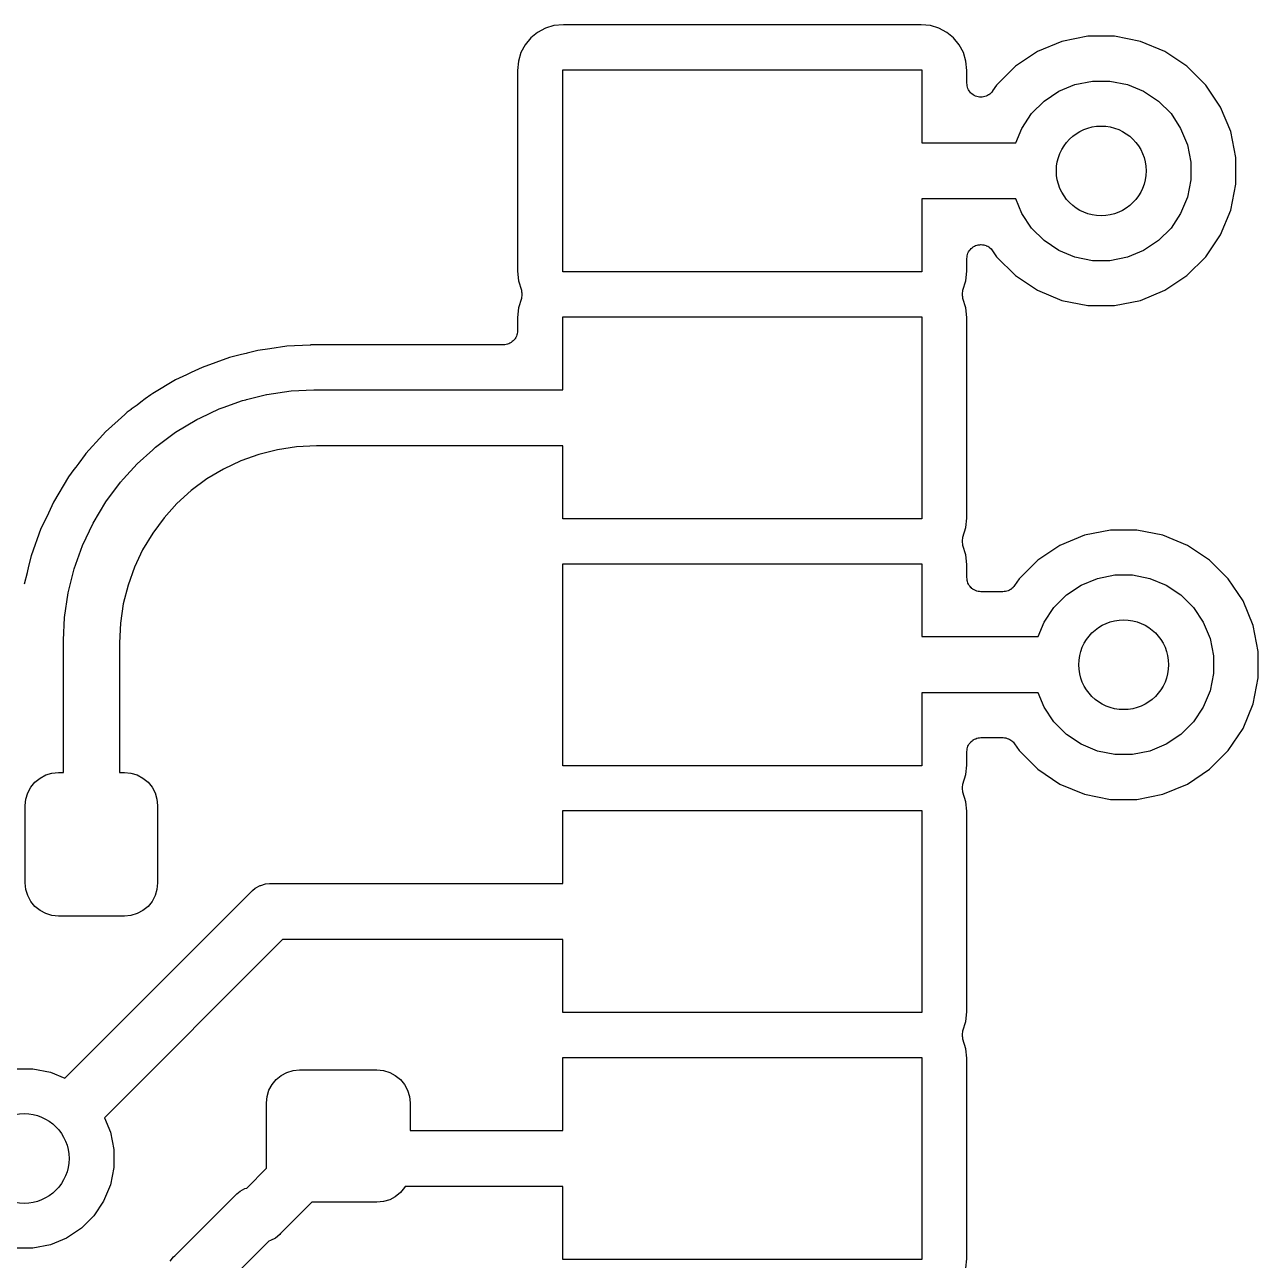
# Model space of a CAD drawing. Extents: x 113.2 to 188.8, y -123.8 to -78.2.
# Drawn here: x 130.5 to 136, y -90.35 to -84.85 of the extents above; entities that cross this region are included whole.
import ezdxf

# ---------------------------------------------------------------- set-up
doc = ezdxf.new("R2010")
doc.units = 0
doc.layers.add('BLACK', color=7, linetype='CONTINUOUS')

msp = doc.modelspace()

# ---------------------------------------------------------------- linework, layer by layer
at = {"layer": 'BLACK', "linetype": 'CONTINUOUS'}
for p, q in [((132.788, -84.8829), (132.758, -84.9079)), ((132.823, -84.8643), (132.788, -84.8829)), ((132.861, -84.8529), (132.823, -84.8643)), ((132.903, -84.8487), (132.861, -84.8529)), ((134.497, -84.8487), (132.903, -84.8487)), ((134.539, -84.8529), (134.497, -84.8487)), ((134.577, -84.8643), (134.539, -84.8529)), ((134.612, -84.8829), (134.577, -84.8643)), ((134.642, -84.9079), (134.612, -84.8829)), ((132.733, -84.9383), (132.714, -84.9731)), ((132.758, -84.9079), (132.733, -84.9383)), ((134.667, -84.9383), (134.642, -84.9079)), ((134.686, -84.9731), (134.667, -84.9383)), ((135.125, -84.9231), (135.016, -84.9683)), ((135.241, -84.9), (135.125, -84.9231)), ((135.359, -84.9), (135.241, -84.9)), ((135.475, -84.9231), (135.359, -84.9)), ((135.584, -84.9683), (135.475, -84.9231)), ((132.714, -84.9731), (132.703, -85.0108)), ((134.697, -85.0108), (134.686, -84.9731)), ((135.016, -84.9683), (134.918, -85.0339)), ((135.682, -85.0339), (135.584, -84.9683)), ((132.703, -85.0108), (132.699, -85.0531)), ((134.701, -85.0531), (134.697, -85.0108)), ((134.918, -85.0339), (134.834, -85.1175)), ((135.766, -85.1175), (135.682, -85.0339)), ((132.699, -85.0531), (132.699, -85.9469)), ((132.9, -85.95), (132.9, -85.05)), ((132.9, -85.05), (134.5, -85.05)), ((134.5, -85.05), (134.5, -85.375)), ((134.701, -85.1089), (134.701, -85.0531)), ((135.183, -85.1154), (135.261, -85.1)), ((135.261, -85.1), (135.339, -85.1)), ((135.339, -85.1), (135.417, -85.1154)), ((134.702, -85.1148), (134.701, -85.1089)), ((134.702, -85.1209), (134.702, -85.1148)), ((134.702, -85.121), (134.702, -85.1209)), ((134.702, -85.1211), (134.702, -85.121)), ((134.704, -85.1269), (134.702, -85.1211)), ((134.706, -85.1327), (134.704, -85.1269)), ((134.706, -85.1328), (134.706, -85.1327)), ((134.706, -85.1329), (134.706, -85.1328)), ((134.709, -85.1383), (134.706, -85.1329)), ((134.712, -85.1435), (134.709, -85.1383)), ((134.712, -85.1436), (134.712, -85.1435)), ((134.712, -85.1437), (134.712, -85.1436)), ((134.716, -85.1486), (134.712, -85.1437)), ((134.719, -85.1531), (134.716, -85.1486)), ((134.72, -85.1532), (134.719, -85.1531)), ((134.719, -85.1531), (134.719, -85.1531)), ((134.724, -85.1572), (134.72, -85.1532)), ((134.729, -85.1609), (134.724, -85.1572)), ((134.803, -85.1576), (134.799, -85.1615)), ((134.808, -85.1539), (134.803, -85.1576)), ((134.812, -85.1492), (134.808, -85.1538)), ((134.808, -85.1538), (134.808, -85.1539)), ((134.808, -85.1539), (134.808, -85.1539)), ((134.816, -85.1445), (134.812, -85.1492)), ((134.834, -85.1175), (134.816, -85.1438)), ((134.816, -85.1438), (134.816, -85.1444)), ((134.816, -85.1444), (134.816, -85.1444)), ((134.816, -85.1444), (134.816, -85.1444)), ((134.816, -85.1444), (134.816, -85.1445)), ((135.045, -85.1893), (135.111, -85.1455)), ((135.111, -85.1455), (135.183, -85.1154)), ((135.417, -85.1154), (135.489, -85.1455)), ((135.489, -85.1455), (135.555, -85.1893)), ((135.832, -85.2158), (135.766, -85.1175)), ((134.729, -85.161), (134.729, -85.1609)), ((134.734, -85.1639), (134.729, -85.161)), ((134.729, -85.161), (134.729, -85.161)), ((134.74, -85.1668), (134.734, -85.1639)), ((134.745, -85.1686), (134.74, -85.1668)), ((134.74, -85.1668), (134.74, -85.1668)), ((134.74, -85.1668), (134.74, -85.1668)), ((134.751, -85.1704), (134.745, -85.1686)), ((134.751, -85.1705), (134.751, -85.1704)), ((134.751, -85.1704), (134.751, -85.1704)), ((134.757, -85.1711), (134.751, -85.1705)), ((134.764, -85.1717), (134.757, -85.1711)), ((134.77, -85.1712), (134.764, -85.1718)), ((134.764, -85.1718), (134.764, -85.1717)), ((134.764, -85.1717), (134.764, -85.1717)), ((134.776, -85.1707), (134.77, -85.1712)), ((134.782, -85.1689), (134.776, -85.1706)), ((134.776, -85.1706), (134.776, -85.1706)), ((134.776, -85.1706), (134.776, -85.1707)), ((134.788, -85.1672), (134.782, -85.1689)), ((134.793, -85.1642), (134.788, -85.1672)), ((134.788, -85.1672), (134.788, -85.1672)), ((134.788, -85.1672), (134.788, -85.1672)), ((134.798, -85.1616), (134.793, -85.1642)), ((134.799, -85.1615), (134.798, -85.1615)), ((134.798, -85.1615), (134.798, -85.1616)), ((134.989, -85.245), (135.045, -85.1893)), ((135.555, -85.1893), (135.611, -85.245)), ((134.946, -85.3105), (134.989, -85.245)), ((135.611, -85.245), (135.654, -85.3105)), ((135.877, -85.325), (135.832, -85.2158)), ((134.919, -85.375), (134.946, -85.3105)), ((135.654, -85.3105), (135.685, -85.3833)), ((134.5, -85.375), (134.919, -85.375)), ((135.9, -85.4409), (135.877, -85.325)), ((135.685, -85.3833), (135.7, -85.4606)), ((135.7, -85.4606), (135.7, -85.5394)), ((135.9, -85.5591), (135.9, -85.4409)), ((135.7, -85.5394), (135.685, -85.6167)), ((135.877, -85.675), (135.9, -85.5591)), ((134.919, -85.625), (134.5, -85.625)), ((134.5, -85.625), (134.5, -85.95)), ((134.946, -85.6895), (134.919, -85.625)), ((135.685, -85.6167), (135.654, -85.6895)), ((134.989, -85.755), (134.946, -85.6895)), ((135.654, -85.6895), (135.611, -85.755)), ((135.832, -85.7842), (135.877, -85.675)), ((135.045, -85.8107), (134.989, -85.755)), ((135.611, -85.755), (135.555, -85.8107)), ((135.111, -85.8545), (135.045, -85.8107)), ((135.555, -85.8107), (135.489, -85.8545)), ((135.766, -85.8825), (135.832, -85.7842)), ((134.703, -85.878), (134.704, -85.8723)), ((134.704, -85.8723), (134.706, -85.8665)), ((134.706, -85.8663), (134.709, -85.861)), ((134.706, -85.8664), (134.706, -85.8663)), ((134.706, -85.8665), (134.706, -85.8664)), ((134.709, -85.861), (134.712, -85.8557)), ((134.712, -85.8556), (134.716, -85.851)), ((134.712, -85.8557), (134.712, -85.8556)), ((134.712, -85.8557), (134.712, -85.8557)), ((134.716, -85.851), (134.72, -85.8463)), ((134.72, -85.8462), (134.725, -85.8423)), ((134.72, -85.8463), (134.72, -85.8462)), ((134.72, -85.8463), (134.72, -85.8463)), ((134.725, -85.8423), (134.73, -85.8386)), ((134.73, -85.8385), (134.735, -85.8356)), ((134.73, -85.8386), (134.73, -85.8385)), ((134.73, -85.8386), (134.73, -85.8386)), ((134.735, -85.8356), (134.74, -85.8329)), ((134.74, -85.8329), (134.741, -85.8329)), ((134.741, -85.8328), (134.747, -85.831)), ((134.741, -85.8329), (134.741, -85.8328)), ((134.747, -85.831), (134.752, -85.8294)), ((134.752, -85.8294), (134.759, -85.8288)), ((134.752, -85.8294), (134.752, -85.8294)), ((134.752, -85.8294), (134.752, -85.8294)), ((134.759, -85.8288), (134.764, -85.8282)), ((134.764, -85.8282), (134.764, -85.8283)), ((134.764, -85.8283), (134.765, -85.8282)), ((134.765, -85.8282), (134.771, -85.8289)), ((134.771, -85.8289), (134.777, -85.8295)), ((134.777, -85.8295), (134.777, -85.8295)), ((134.777, -85.8295), (134.777, -85.8295)), ((134.777, -85.8295), (134.782, -85.8313)), ((134.782, -85.8313), (134.788, -85.8331)), ((134.788, -85.8331), (134.788, -85.8331)), ((134.788, -85.8331), (134.788, -85.8332)), ((134.788, -85.8332), (134.794, -85.8359)), ((134.794, -85.8359), (134.799, -85.8389)), ((134.799, -85.8389), (134.799, -85.839)), ((134.799, -85.839), (134.799, -85.839)), ((134.799, -85.839), (134.804, -85.8428)), ((134.804, -85.8428), (134.809, -85.8467)), ((134.809, -85.8467), (134.809, -85.8468)), ((134.809, -85.8468), (134.809, -85.8468)), ((134.809, -85.8468), (134.813, -85.8516)), ((134.813, -85.8516), (134.816, -85.8562)), ((134.816, -85.8562), (134.834, -85.8825)), ((135.183, -85.8846), (135.111, -85.8545)), ((135.489, -85.8545), (135.417, -85.8846)), ((134.701, -85.8902), (134.702, -85.884)), ((134.701, -85.8904), (134.701, -85.8902)), ((134.701, -85.8911), (134.701, -85.8904)), ((134.701, -85.8904), (134.701, -85.8904)), ((134.701, -85.8904), (134.701, -85.8904)), ((134.701, -85.9469), (134.701, -85.8911)), ((134.702, -85.884), (134.703, -85.8782)), ((134.703, -85.8781), (134.703, -85.878)), ((134.703, -85.8782), (134.703, -85.8781)), ((134.834, -85.8825), (134.918, -85.966)), ((135.261, -85.9), (135.183, -85.8846)), ((135.339, -85.9), (135.261, -85.9)), ((135.417, -85.8846), (135.339, -85.9)), ((135.682, -85.966), (135.766, -85.8825)), ((132.699, -85.9469), (132.703, -85.9892)), ((134.5, -85.95), (132.9, -85.95)), ((134.697, -85.9892), (134.701, -85.9469)), ((134.918, -85.966), (135.016, -86.0317)), ((135.584, -86.0317), (135.682, -85.966)), ((132.703, -85.9892), (132.716, -86.0318)), ((132.716, -86.0318), (132.716, -86.0319)), ((132.716, -86.0319), (132.716, -86.0319)), ((132.716, -86.0319), (132.716, -86.0319)), ((132.716, -86.0319), (132.716, -86.0326)), ((132.716, -86.0326), (132.717, -86.0383)), ((132.717, -86.0383), (132.718, -86.0439)), ((134.682, -86.0431), (134.683, -86.0374)), ((134.683, -86.0374), (134.684, -86.0318)), ((134.684, -86.0318), (134.697, -85.9892)), ((135.016, -86.0317), (135.125, -86.0769)), ((135.475, -86.0769), (135.584, -86.0317)), ((132.716, -86.0682), (132.703, -86.1108)), ((132.717, -86.0626), (132.716, -86.0682)), ((132.718, -86.0569), (132.717, -86.0626)), ((132.718, -86.0439), (132.718, -86.0443)), ((132.718, -86.0443), (132.718, -86.0447)), ((132.718, -86.0447), (132.718, -86.0505)), ((132.718, -86.0505), (132.718, -86.0562)), ((132.718, -86.0562), (132.718, -86.0566)), ((132.718, -86.0566), (132.718, -86.0569)), ((134.682, -86.0434), (134.682, -86.0431)), ((134.682, -86.0438), (134.682, -86.0434)), ((134.682, -86.0495), (134.682, -86.0438)), ((134.682, -86.0553), (134.682, -86.0495)), ((134.682, -86.0557), (134.682, -86.0553)), ((134.682, -86.0561), (134.682, -86.0557)), ((134.683, -86.0617), (134.682, -86.0561)), ((134.684, -86.0674), (134.683, -86.0617)), ((134.684, -86.0681), (134.684, -86.0674)), ((134.684, -86.0682), (134.684, -86.0681)), ((134.684, -86.0681), (134.684, -86.0681)), ((134.684, -86.0681), (134.684, -86.0681)), ((134.697, -86.1108), (134.684, -86.0682)), ((135.125, -86.0769), (135.241, -86.1)), ((135.359, -86.1), (135.475, -86.0769)), ((132.703, -86.1108), (132.699, -86.1531)), ((132.9, -86.475), (132.9, -86.15)), ((132.9, -86.15), (134.5, -86.15)), ((134.5, -86.15), (134.5, -87.05)), ((134.701, -86.1531), (134.697, -86.1108)), ((135.241, -86.1), (135.359, -86.1)), ((132.699, -86.1531), (132.699, -86.2121)), ((134.701, -87.0469), (134.701, -86.1531)), ((132.68, -86.2571), (132.675, -86.2608)), ((132.684, -86.2522), (132.68, -86.2567)), ((132.68, -86.2567), (132.68, -86.2569)), ((132.68, -86.2569), (132.68, -86.2571)), ((132.688, -86.2477), (132.684, -86.2522)), ((132.691, -86.2421), (132.688, -86.2473)), ((132.688, -86.2473), (132.688, -86.2475)), ((132.688, -86.2475), (132.688, -86.2477)), ((132.694, -86.2369), (132.691, -86.2421)), ((132.696, -86.2309), (132.694, -86.2365)), ((132.694, -86.2365), (132.694, -86.2367)), ((132.694, -86.2367), (132.694, -86.2369)), ((132.697, -86.2252), (132.696, -86.2309)), ((132.698, -86.2189), (132.697, -86.2248)), ((132.697, -86.2248), (132.697, -86.225)), ((132.697, -86.225), (132.697, -86.2252)), ((132.699, -86.213), (132.698, -86.2189)), ((132.699, -86.2121), (132.699, -86.2126)), ((132.699, -86.2126), (132.699, -86.2126)), ((132.699, -86.2126), (132.699, -86.2126)), ((132.699, -86.2126), (132.699, -86.213)), ((131.489, -86.3132), (131.468, -86.3185)), ((131.494, -86.3119), (131.489, -86.3132)), ((131.489, -86.3132), (131.489, -86.3132)), ((131.541, -86.3001), (131.494, -86.3119)), ((131.494, -86.3119), (131.494, -86.3119)), ((131.595, -86.2921), (131.541, -86.3001)), ((131.67, -86.281), (131.595, -86.2921)), ((131.595, -86.2921), (131.595, -86.2921)), ((131.775, -86.2759), (131.67, -86.281)), ((131.776, -86.2757), (131.775, -86.2759)), ((131.777, -86.2757), (131.776, -86.2757)), ((131.778, -86.2756), (131.777, -86.2757)), ((131.784, -86.275), (131.778, -86.2756)), ((131.79, -86.275), (131.784, -86.275)), ((131.792, -86.2749), (131.79, -86.275)), ((131.793, -86.275), (131.792, -86.2749)), ((131.794, -86.2749), (131.793, -86.275)), ((131.8, -86.2746), (131.794, -86.2749)), ((131.806, -86.2749), (131.8, -86.2746)), ((131.808, -86.2749), (131.806, -86.2749)), ((131.809, -86.275), (131.808, -86.2749)), ((131.81, -86.275), (131.809, -86.275)), ((132.636, -86.275), (131.81, -86.275)), ((132.642, -86.2744), (132.636, -86.275)), ((132.648, -86.2739), (132.642, -86.2744)), ((132.654, -86.2721), (132.648, -86.2738)), ((132.648, -86.2738), (132.648, -86.2738)), ((132.648, -86.2738), (132.648, -86.2739)), ((132.659, -86.2704), (132.654, -86.2721)), ((132.66, -86.2703), (132.659, -86.2704)), ((132.665, -86.2675), (132.66, -86.2703)), ((132.66, -86.2703), (132.66, -86.2703)), ((132.67, -86.2647), (132.665, -86.2675)), ((132.671, -86.2645), (132.67, -86.2646)), ((132.67, -86.2646), (132.67, -86.2647)), ((132.675, -86.2608), (132.671, -86.2645)), ((131.415, -86.3317), (131.293, -86.3755)), ((131.468, -86.3185), (131.415, -86.3317)), ((131.468, -86.3185), (131.468, -86.3185)), ((131.224, -86.408), (131.175, -86.4311)), ((131.244, -86.3987), (131.224, -86.4079)), ((131.224, -86.4079), (131.224, -86.408)), ((131.293, -86.3755), (131.244, -86.3987)), ((131.175, -86.4311), (131.074, -86.4916)), ((131.581, -86.4965), (131.69, -86.4803)), ((131.69, -86.4803), (131.791, -86.4753)), ((131.69, -86.4803), (131.69, -86.4803)), ((131.69, -86.4803), (131.69, -86.4803)), ((131.791, -86.4753), (131.794, -86.475)), ((131.794, -86.475), (131.797, -86.475)), ((131.797, -86.475), (131.8, -86.4748)), ((131.8, -86.4748), (131.803, -86.475)), ((131.803, -86.475), (132.9, -86.475)), ((131.02, -86.5302), (131.003, -86.5432)), ((131.04, -86.5152), (131.02, -86.5302)), ((131.02, -86.5302), (131.02, -86.5302)), ((131.064, -86.498), (131.04, -86.5152)), ((131.04, -86.5152), (131.04, -86.5152)), ((131.074, -86.4916), (131.064, -86.498)), ((131.074, -86.4916), (131.074, -86.4916)), ((131.387, -86.5543), (131.473, -86.5233)), ((131.473, -86.5233), (131.488, -86.5197)), ((131.473, -86.5233), (131.473, -86.5233)), ((131.473, -86.5233), (131.473, -86.5233)), ((131.488, -86.5197), (131.491, -86.5188)), ((131.491, -86.5188), (131.58, -86.4965)), ((131.491, -86.5188), (131.491, -86.5188)), ((131.58, -86.4965), (131.58, -86.4965)), ((131.58, -86.4965), (131.581, -86.4965)), ((130.948, -86.5856), (130.919, -86.6118)), ((130.959, -86.5755), (130.948, -86.5855)), ((130.948, -86.5855), (130.948, -86.5856)), ((130.977, -86.5623), (130.959, -86.5755)), ((131.003, -86.5433), (130.977, -86.5622)), ((130.977, -86.5622), (130.977, -86.5623)), ((131.003, -86.5432), (131.003, -86.5433)), ((131.286, -86.5998), (131.369, -86.5605)), ((131.369, -86.5605), (131.387, -86.5543)), ((131.387, -86.5543), (131.387, -86.5543)), ((130.919, -86.6118), (130.863, -86.6628)), ((130.919, -86.6118), (130.919, -86.6118)), ((131.175, -86.6645), (131.27, -86.6077)), ((131.27, -86.6077), (131.286, -86.6)), ((131.27, -86.6077), (131.27, -86.6077)), ((131.27, -86.6077), (131.27, -86.6077)), ((131.286, -86.6), (131.286, -86.5998)), ((131.286, -86.5998), (131.286, -86.5998)), ((130.851, -86.6763), (130.775, -86.7592)), ((130.863, -86.6628), (130.851, -86.6763)), ((130.851, -86.6763), (130.851, -86.6763)), ((131.086, -86.7302), (131.175, -86.6645)), ((131.175, -86.6645), (131.175, -86.6645)), ((131.004, -86.8044), (131.073, -86.7425)), ((131.073, -86.7425), (131.086, -86.7302)), ((131.629, -86.742), (131.546, -86.7628)), ((131.714, -86.7294), (131.629, -86.742)), ((131.803, -86.725), (131.714, -86.7294)), ((132.9, -86.725), (131.803, -86.725)), ((132.9, -87.05), (132.9, -86.725)), ((130.743, -86.8027), (130.73, -86.8201)), ((130.772, -86.7637), (130.743, -86.8027)), ((130.743, -86.8027), (130.743, -86.8027)), ((130.775, -86.7592), (130.772, -86.7637)), ((130.772, -86.7637), (130.772, -86.7637)), ((130.943, -86.8725), (131.004, -86.8044)), ((131.004, -86.8044), (131.004, -86.8044)), ((131.004, -86.8044), (131.004, -86.8044)), ((131.465, -86.7917), (131.388, -86.8285)), ((131.546, -86.7628), (131.465, -86.7917)), ((130.698, -86.8636), (130.631, -86.9752)), ((130.722, -86.8308), (130.698, -86.8636)), ((130.73, -86.8203), (130.722, -86.8308)), ((130.722, -86.8308), (130.722, -86.8308)), ((130.73, -86.8201), (130.73, -86.8203)), ((131.388, -86.8285), (131.314, -86.8726)), ((130.864, -86.9749), (130.93, -86.8862)), ((130.93, -86.8862), (130.943, -86.8725)), ((131.314, -86.8726), (131.245, -86.9237)), ((130.631, -86.9752), (130.608, -87.0242)), ((130.808, -87.0689), (130.864, -86.9749)), ((130.864, -86.9749), (130.864, -86.9749)), ((130.864, -86.9749), (130.864, -86.9749)), ((131.245, -86.9237), (131.181, -86.9814)), ((130.608, -87.0242), (130.599, -87.0438)), ((130.608, -87.0242), (130.608, -87.0242)), ((131.181, -86.9814), (131.124, -87.045)), ((130.599, -87.0438), (130.575, -87.0928)), ((130.599, -87.0438), (130.599, -87.0438)), ((130.76, -87.1694), (130.808, -87.0696)), ((130.808, -87.0696), (130.808, -87.0689)), ((131.124, -87.045), (131.073, -87.114)), ((134.5, -87.05), (132.9, -87.05)), ((134.697, -87.0892), (134.701, -87.0469)), ((130.575, -87.0928), (130.532, -87.2153)), ((131.073, -87.114), (131.028, -87.1876)), ((134.682, -87.1431), (134.683, -87.1374)), ((134.683, -87.1374), (134.684, -87.1318)), ((134.684, -87.1318), (134.697, -87.0892)), ((135.225, -87.1231), (135.116, -87.1683)), ((135.341, -87.1), (135.225, -87.1231)), ((135.459, -87.1), (135.341, -87.1)), ((135.575, -87.1231), (135.459, -87.1)), ((135.684, -87.1683), (135.575, -87.1231)), ((130.723, -87.2734), (130.76, -87.1694)), ((130.76, -87.1694), (130.76, -87.1694)), ((130.76, -87.1694), (130.76, -87.1694)), ((131.028, -87.1876), (130.992, -87.2652)), ((134.682, -87.1434), (134.682, -87.1431)), ((134.682, -87.1438), (134.682, -87.1434)), ((134.682, -87.1495), (134.682, -87.1438)), ((134.682, -87.1553), (134.682, -87.1495)), ((134.682, -87.1557), (134.682, -87.1553)), ((134.682, -87.1561), (134.682, -87.1557)), ((134.683, -87.1617), (134.682, -87.1561)), ((134.684, -87.1674), (134.683, -87.1617)), ((134.684, -87.1681), (134.684, -87.1674)), ((134.684, -87.1682), (134.684, -87.1681)), ((134.684, -87.1681), (134.684, -87.1681)), ((134.684, -87.1681), (134.684, -87.1681)), ((134.697, -87.2108), (134.684, -87.1682)), ((135.116, -87.1683), (135.018, -87.2339)), ((135.782, -87.2339), (135.684, -87.1683)), ((130.532, -87.2153), (130.52, -87.2605)), ((132.9, -88.15), (132.9, -87.25)), ((132.9, -87.25), (134.5, -87.25)), ((134.5, -87.25), (134.5, -87.575)), ((134.701, -87.2531), (134.697, -87.2108)), ((135.018, -87.2339), (134.934, -87.3175)), ((135.866, -87.3175), (135.782, -87.2339)), ((130.513, -87.2913), (130.5, -87.3414)), ((130.52, -87.2605), (130.513, -87.2889)), ((130.513, -87.2889), (130.513, -87.289)), ((130.513, -87.289), (130.513, -87.2912)), ((130.513, -87.2912), (130.513, -87.2913)), ((130.52, -87.2605), (130.52, -87.2605)), ((130.696, -87.3805), (130.723, -87.2734)), ((130.723, -87.2734), (130.723, -87.2734)), ((130.723, -87.2734), (130.723, -87.2734)), ((130.992, -87.2652), (130.963, -87.346)), ((134.701, -87.3122), (134.701, -87.2531)), ((135.283, -87.3154), (135.361, -87.3)), ((135.361, -87.3), (135.439, -87.3)), ((135.439, -87.3), (135.517, -87.3154)), ((130.963, -87.346), (130.942, -87.4293)), ((134.702, -87.3181), (134.701, -87.3122)), ((134.702, -87.3239), (134.702, -87.3181)), ((134.702, -87.3241), (134.702, -87.3239)), ((134.702, -87.3244), (134.702, -87.3241)), ((134.704, -87.3299), (134.702, -87.3244)), ((134.706, -87.3357), (134.704, -87.3299)), ((134.706, -87.3359), (134.706, -87.3357)), ((134.706, -87.3361), (134.706, -87.3359)), ((134.709, -87.3413), (134.706, -87.3361)), ((134.712, -87.3466), (134.709, -87.3413)), ((134.712, -87.3467), (134.712, -87.3466)), ((134.712, -87.3469), (134.712, -87.3467)), ((134.716, -87.3515), (134.712, -87.3469)), ((134.719, -87.3561), (134.716, -87.3515)), ((134.719, -87.3563), (134.719, -87.3561)), ((134.72, -87.3564), (134.719, -87.3563)), ((134.724, -87.3602), (134.72, -87.3564)), ((134.729, -87.364), (134.724, -87.3602)), ((134.901, -87.3608), (134.897, -87.3645)), ((134.906, -87.3572), (134.901, -87.3608)), ((134.91, -87.3523), (134.906, -87.3567)), ((134.906, -87.3567), (134.906, -87.3569)), ((134.906, -87.3569), (134.906, -87.3572)), ((134.914, -87.3478), (134.91, -87.3523)), ((134.934, -87.3175), (134.914, -87.3471)), ((134.914, -87.3471), (134.914, -87.3473)), ((134.914, -87.3473), (134.914, -87.3473)), ((134.914, -87.3473), (134.914, -87.3473)), ((134.914, -87.3473), (134.914, -87.3478)), ((135.145, -87.3893), (135.211, -87.3455)), ((135.211, -87.3455), (135.283, -87.3154)), ((135.517, -87.3154), (135.589, -87.3455)), ((135.589, -87.3455), (135.655, -87.3893)), ((135.932, -87.4158), (135.866, -87.3175)), ((130.68, -87.4897), (130.696, -87.3805)), ((130.696, -87.3805), (130.696, -87.3805)), ((130.696, -87.3805), (130.696, -87.3805)), ((134.729, -87.3641), (134.729, -87.364)), ((134.729, -87.3643), (134.729, -87.3641)), ((134.734, -87.3671), (134.729, -87.3643)), ((134.739, -87.3699), (134.734, -87.3671)), ((134.74, -87.37), (134.739, -87.3699)), ((134.74, -87.3701), (134.74, -87.37)), ((134.745, -87.3718), (134.74, -87.3701)), ((134.751, -87.3736), (134.745, -87.3718)), ((134.751, -87.3737), (134.751, -87.3736)), ((134.757, -87.3743), (134.751, -87.3737)), ((134.751, -87.3737), (134.751, -87.3737)), ((134.763, -87.375), (134.757, -87.3743)), ((134.764, -87.375), (134.763, -87.375)), ((134.862, -87.375), (134.764, -87.375)), ((134.764, -87.375), (134.764, -87.375)), ((134.764, -87.375), (134.764, -87.375)), ((134.764, -87.375), (134.764, -87.375)), ((134.868, -87.3744), (134.862, -87.375)), ((134.874, -87.3739), (134.868, -87.3744)), ((134.88, -87.3721), (134.874, -87.3738)), ((134.874, -87.3738), (134.874, -87.3738)), ((134.874, -87.3738), (134.874, -87.3739)), ((134.885, -87.3705), (134.88, -87.3721)), ((134.886, -87.3703), (134.885, -87.3705)), ((134.891, -87.3675), (134.886, -87.3703)), ((134.886, -87.3703), (134.886, -87.3703)), ((134.896, -87.3648), (134.891, -87.3675)), ((134.897, -87.3645), (134.896, -87.3646)), ((134.896, -87.3646), (134.896, -87.3648)), ((135.089, -87.445), (135.145, -87.3893)), ((135.655, -87.3893), (135.711, -87.445)), ((135.977, -87.525), (135.932, -87.4158)), ((130.942, -87.4293), (130.929, -87.5143)), ((135.046, -87.5105), (135.089, -87.445)), ((135.711, -87.445), (135.754, -87.5105)), ((130.675, -87.5908), (130.68, -87.4897)), ((130.68, -87.4897), (130.68, -87.4897)), ((130.68, -87.4897), (130.68, -87.4897)), ((130.929, -87.5143), (130.925, -87.6031)), ((135.019, -87.575), (135.046, -87.5105)), ((135.754, -87.5105), (135.785, -87.5833)), ((136, -87.6409), (135.977, -87.525)), ((134.5, -87.575), (135.019, -87.575)), ((130.675, -87.5939), (130.675, -87.5908)), ((130.675, -87.5969), (130.675, -87.5939)), ((130.675, -87.6), (130.675, -87.5969)), ((130.675, -87.603), (130.675, -87.6)), ((130.675, -88.18), (130.675, -87.603)), ((130.925, -87.6031), (130.925, -88.18)), ((135.785, -87.5833), (135.8, -87.6606)), ((135.8, -87.6606), (135.8, -87.7394)), ((136, -87.7591), (136, -87.6409)), ((135.8, -87.7394), (135.785, -87.8167)), ((135.977, -87.875), (136, -87.7591)), ((135.019, -87.825), (134.5, -87.825)), ((134.5, -87.825), (134.5, -88.15)), ((135.046, -87.8895), (135.019, -87.825)), ((135.785, -87.8167), (135.754, -87.8895)), ((135.089, -87.955), (135.046, -87.8895)), ((135.754, -87.8895), (135.711, -87.955)), ((135.932, -87.9842), (135.977, -87.875)), ((135.145, -88.0107), (135.089, -87.955)), ((135.711, -87.955), (135.655, -88.0107)), ((135.211, -88.0545), (135.145, -88.0107)), ((135.655, -88.0107), (135.589, -88.0545)), ((135.866, -88.0825), (135.932, -87.9842)), ((134.702, -88.0809), (134.703, -88.0752)), ((134.703, -88.0748), (134.704, -88.069)), ((134.703, -88.075), (134.703, -88.0748)), ((134.703, -88.0752), (134.703, -88.075)), ((134.704, -88.069), (134.706, -88.0635)), ((134.706, -88.0631), (134.709, -88.0579)), ((134.706, -88.0633), (134.706, -88.0631)), ((134.706, -88.0635), (134.706, -88.0633)), ((134.709, -88.0579), (134.712, -88.0527)), ((134.712, -88.0523), (134.716, -88.0478)), ((134.712, -88.0525), (134.712, -88.0523)), ((134.712, -88.0527), (134.712, -88.0525)), ((134.716, -88.0478), (134.72, -88.0433)), ((134.72, -88.0429), (134.725, -88.0392)), ((134.72, -88.0431), (134.72, -88.0429)), ((134.72, -88.0433), (134.72, -88.0431)), ((134.725, -88.0392), (134.729, -88.0355)), ((134.729, -88.0355), (134.73, -88.0354)), ((134.73, -88.0353), (134.735, -88.0325)), ((134.73, -88.0354), (134.73, -88.0353)), ((134.735, -88.0325), (134.74, -88.0297)), ((134.74, -88.0297), (134.741, -88.0296)), ((134.74, -88.0297), (134.74, -88.0297)), ((134.741, -88.0296), (134.746, -88.0279)), ((134.746, -88.0279), (134.752, -88.0262)), ((134.752, -88.0261), (134.758, -88.0256)), ((134.752, -88.0262), (134.752, -88.0261)), ((134.752, -88.0262), (134.752, -88.0262)), ((134.758, -88.0256), (134.764, -88.025)), ((134.764, -88.025), (134.862, -88.025)), ((134.862, -88.025), (134.862, -88.025)), ((134.862, -88.025), (134.862, -88.025)), ((134.862, -88.025), (134.862, -88.025)), ((134.862, -88.025), (134.863, -88.025)), ((134.863, -88.025), (134.869, -88.0257)), ((134.869, -88.0257), (134.874, -88.0263)), ((134.874, -88.0263), (134.875, -88.0263)), ((134.875, -88.0263), (134.875, -88.0264)), ((134.875, -88.0264), (134.881, -88.0281)), ((134.881, -88.0281), (134.886, -88.0298)), ((134.886, -88.0298), (134.886, -88.03)), ((134.886, -88.03), (134.887, -88.0301)), ((134.887, -88.0301), (134.892, -88.0329)), ((134.892, -88.0329), (134.897, -88.0357)), ((134.897, -88.0357), (134.897, -88.0358)), ((134.897, -88.0358), (134.897, -88.036)), ((134.897, -88.036), (134.902, -88.0397)), ((134.902, -88.0397), (134.906, -88.0434)), ((134.906, -88.0434), (134.907, -88.0437)), ((134.907, -88.0437), (134.907, -88.0439)), ((134.907, -88.0439), (134.911, -88.0484)), ((134.911, -88.0484), (134.914, -88.0529)), ((134.914, -88.0529), (134.934, -88.0825)), ((135.283, -88.0846), (135.211, -88.0545)), ((135.589, -88.0545), (135.517, -88.0846)), ((134.701, -88.087), (134.702, -88.0809)), ((134.701, -88.0874), (134.701, -88.087)), ((134.701, -88.0879), (134.701, -88.0874)), ((134.701, -88.0874), (134.701, -88.0874)), ((134.701, -88.0874), (134.701, -88.0874)), ((134.701, -88.1469), (134.701, -88.0879)), ((134.934, -88.0825), (135.018, -88.166)), ((135.361, -88.1), (135.283, -88.0846)), ((135.439, -88.1), (135.361, -88.1)), ((135.517, -88.0846), (135.439, -88.1)), ((135.782, -88.166), (135.866, -88.0825)), ((130.596, -88.1912), (130.624, -88.1828)), ((130.624, -88.1828), (130.653, -88.18)), ((130.653, -88.18), (130.675, -88.18)), ((130.925, -88.18), (130.947, -88.18)), ((130.947, -88.18), (130.976, -88.1828)), ((130.976, -88.1828), (131.004, -88.1912)), ((134.5, -88.15), (132.9, -88.15)), ((134.697, -88.1892), (134.701, -88.1469)), ((135.018, -88.166), (135.116, -88.2317)), ((135.684, -88.2317), (135.782, -88.166)), ((130.53, -88.2456), (130.548, -88.2232)), ((130.548, -88.2232), (130.571, -88.2049)), ((130.571, -88.2049), (130.596, -88.1912)), ((131.004, -88.1912), (131.029, -88.2049)), ((131.029, -88.2049), (131.052, -88.2232)), ((131.052, -88.2232), (131.07, -88.2456)), ((134.682, -88.2431), (134.683, -88.2374)), ((134.683, -88.2374), (134.684, -88.2318)), ((134.684, -88.2318), (134.697, -88.1892)), ((135.116, -88.2317), (135.225, -88.2769)), ((135.575, -88.2769), (135.684, -88.2317)), ((130.508, -88.2987), (130.516, -88.2711)), ((130.516, -88.2711), (130.53, -88.2456)), ((131.07, -88.2456), (131.084, -88.2711)), ((131.084, -88.2711), (131.092, -88.2987)), ((134.682, -88.2434), (134.682, -88.2431)), ((134.682, -88.2438), (134.682, -88.2434)), ((134.682, -88.2495), (134.682, -88.2438)), ((134.682, -88.2553), (134.682, -88.2495)), ((134.682, -88.2557), (134.682, -88.2553)), ((134.682, -88.2561), (134.682, -88.2557)), ((134.683, -88.2616), (134.682, -88.2561)), ((134.684, -88.2674), (134.683, -88.2616)), ((134.684, -88.2681), (134.684, -88.2674)), ((134.684, -88.2682), (134.684, -88.2681)), ((134.684, -88.2681), (134.684, -88.2681)), ((134.684, -88.2681), (134.684, -88.2681)), ((134.697, -88.3108), (134.684, -88.2682)), ((135.225, -88.2769), (135.341, -88.3)), ((135.459, -88.3), (135.575, -88.2769)), ((130.505, -88.3275), (130.508, -88.2987)), ((130.505, -88.6725), (130.505, -88.3275)), ((131.092, -88.2987), (131.095, -88.3275)), ((131.095, -88.3275), (131.095, -88.6725)), ((132.9, -88.675), (132.9, -88.35)), ((132.9, -88.35), (134.5, -88.35)), ((134.5, -88.35), (134.5, -89.25)), ((134.701, -88.3531), (134.697, -88.3108)), ((135.341, -88.3), (135.459, -88.3)), ((134.701, -89.2469), (134.701, -88.3531)), ((130.508, -88.7013), (130.505, -88.6725)), ((131.095, -88.6725), (131.092, -88.7013)), ((131.555, -88.683), (131.575, -88.6768)), ((131.575, -88.6768), (131.594, -88.675)), ((131.594, -88.675), (131.6, -88.6744)), ((131.594, -88.675), (131.594, -88.675)), ((131.6, -88.6744), (131.606, -88.675)), ((131.606, -88.675), (132.9, -88.675)), ((130.516, -88.7289), (130.508, -88.7013)), ((130.53, -88.7544), (130.516, -88.7289)), ((130.681, -89.5421), (131.507, -88.7159)), ((131.084, -88.7289), (131.07, -88.7544)), ((131.092, -88.7013), (131.084, -88.7289)), ((131.507, -88.7159), (131.511, -88.7112)), ((131.511, -88.7112), (131.518, -88.706)), ((131.518, -88.706), (131.53, -88.6956)), ((131.53, -88.6956), (131.552, -88.684)), ((131.552, -88.684), (131.555, -88.683)), ((130.548, -88.7768), (130.53, -88.7544)), ((130.571, -88.7951), (130.548, -88.7768)), ((131.052, -88.7768), (131.029, -88.7951)), ((131.07, -88.7544), (131.052, -88.7768)), ((130.596, -88.8088), (130.571, -88.7951)), ((130.624, -88.8172), (130.596, -88.8088)), ((130.653, -88.82), (130.624, -88.8172)), ((130.947, -88.82), (130.653, -88.82)), ((130.976, -88.8172), (130.947, -88.82)), ((131.004, -88.8088), (130.976, -88.8172)), ((131.029, -88.7951), (131.004, -88.8088)), ((131.652, -88.925), (130.858, -89.7189)), ((132.9, -88.925), (131.652, -88.925)), ((132.9, -89.25), (132.9, -88.925)), ((134.5, -89.25), (132.9, -89.25)), ((134.697, -89.2892), (134.701, -89.2469)), ((134.682, -89.3431), (134.683, -89.3374)), ((134.683, -89.3374), (134.684, -89.3318)), ((134.684, -89.3318), (134.697, -89.2892)), ((134.682, -89.3434), (134.682, -89.3431)), ((134.682, -89.3438), (134.682, -89.3434)), ((134.682, -89.3495), (134.682, -89.3438)), ((134.682, -89.3553), (134.682, -89.3495)), ((134.682, -89.3557), (134.682, -89.3553)), ((134.682, -89.3561), (134.682, -89.3557)), ((134.683, -89.3616), (134.682, -89.3561)), ((134.684, -89.3674), (134.683, -89.3616)), ((134.684, -89.3681), (134.684, -89.3674)), ((134.684, -89.3682), (134.684, -89.3681)), ((134.684, -89.3681), (134.684, -89.3681)), ((134.684, -89.3681), (134.684, -89.3681)), ((134.697, -89.4108), (134.684, -89.3682)), ((132.9, -89.775), (132.9, -89.45)), ((132.9, -89.45), (134.5, -89.45)), ((134.5, -89.45), (134.5, -90.35)), ((134.701, -89.4531), (134.697, -89.4108)), ((130.461, -89.5), (130.539, -89.5)), ((130.539, -89.5), (130.617, -89.5154)), ((131.671, -89.5162), (131.699, -89.5078)), ((131.699, -89.5078), (131.727, -89.505)), ((131.727, -89.505), (132.072, -89.505)), ((132.072, -89.505), (132.101, -89.5078)), ((132.101, -89.5078), (132.129, -89.5162)), ((134.701, -90.3469), (134.701, -89.4531)), ((130.617, -89.5154), (130.681, -89.5421)), ((131.605, -89.5706), (131.623, -89.5482)), ((131.623, -89.5482), (131.646, -89.5299)), ((131.646, -89.5299), (131.671, -89.5162)), ((132.129, -89.5162), (132.154, -89.5299)), ((132.154, -89.5299), (132.177, -89.5482)), ((132.177, -89.5482), (132.195, -89.5706)), ((131.583, -89.6237), (131.591, -89.5961)), ((131.591, -89.5961), (131.605, -89.5706)), ((132.195, -89.5706), (132.209, -89.5961)), ((132.209, -89.5961), (132.217, -89.6237)), ((131.58, -89.6525), (131.583, -89.6237)), ((131.58, -89.9432), (131.58, -89.6525)), ((132.217, -89.6237), (132.22, -89.6525)), ((132.22, -89.6525), (132.22, -89.775)), ((130.858, -89.7189), (130.885, -89.7833)), ((132.22, -89.775), (132.9, -89.775)), ((130.885, -89.7833), (130.9, -89.8606)), ((130.9, -89.8606), (130.9, -89.9394)), ((130.9, -89.9394), (130.885, -90.0167)), ((131.492, -90.0315), (131.58, -89.9432)), ((130.885, -90.0167), (130.854, -90.0895)), ((131.443, -90.0612), (131.448, -90.0573)), ((131.448, -90.0573), (131.462, -90.0456)), ((131.448, -90.0573), (131.448, -90.0573)), ((131.462, -90.0456), (131.484, -90.0339)), ((131.462, -90.0456), (131.462, -90.0456)), ((131.462, -90.0456), (131.462, -90.0456)), ((131.484, -90.0339), (131.492, -90.0315)), ((132.177, -90.0518), (132.154, -90.0701)), ((132.195, -90.0294), (132.177, -90.0518)), ((132.198, -90.025), (132.195, -90.0294)), ((132.9, -90.025), (132.198, -90.025)), ((132.9, -90.35), (132.9, -90.025)), ((130.854, -90.0895), (130.811, -90.155)), ((131.171, -90.334), (131.439, -90.0659)), ((131.439, -90.0659), (131.443, -90.0612)), ((131.782, -90.095), (131.643, -90.234)), ((132.072, -90.095), (131.782, -90.095)), ((132.101, -90.0922), (132.072, -90.095)), ((132.129, -90.0838), (132.101, -90.0922)), ((132.154, -90.0701), (132.129, -90.0838)), ((130.811, -90.155), (130.755, -90.2107)), ((130.755, -90.2107), (130.689, -90.2545)), ((130.689, -90.2545), (130.617, -90.2846)), ((131.59, -90.2685), (131.373, -90.4851)), ((131.598, -90.266), (131.59, -90.2685)), ((131.62, -90.2544), (131.598, -90.266)), ((131.639, -90.2388), (131.62, -90.2544)), ((131.643, -90.234), (131.639, -90.2388)), ((130.539, -90.3), (130.461, -90.3)), ((130.617, -90.2846), (130.539, -90.3)), ((131.151, -90.357), (131.166, -90.338)), ((131.166, -90.338), (131.171, -90.334)), ((134.5, -90.35), (132.9, -90.35)), ((134.697, -90.3892), (134.701, -90.3469))]:
    msp.add_line(p, q, dxfattribs=at)
at = {"layer": 'BLACK'}
for centre in [(135.3, -85.5), (135.4, -87.7), (130.5, -89.9)]:
    msp.add_circle(centre, 0.2, dxfattribs=at)

doc.saveas('drawing.dxf')
